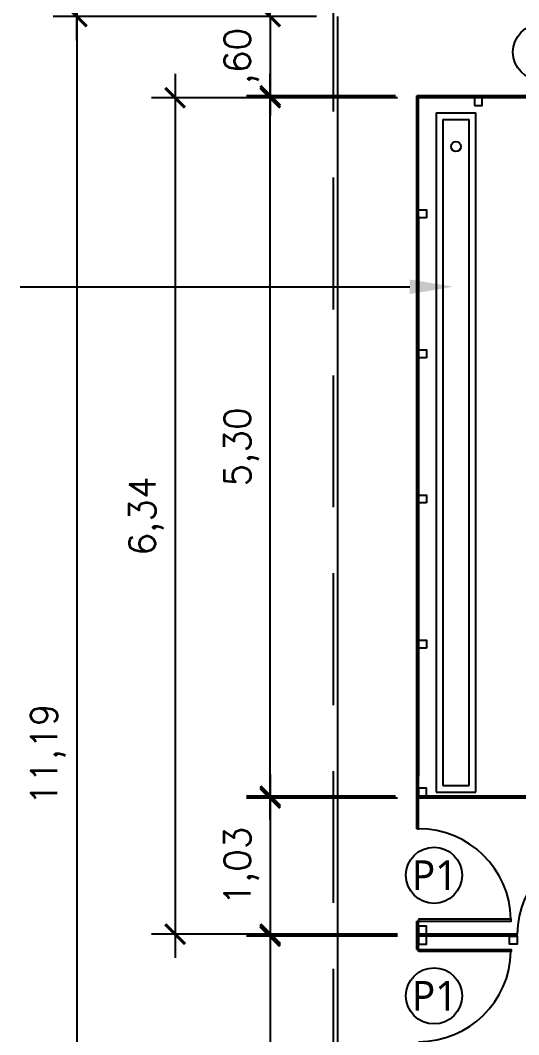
# Model space of a CAD drawing. Header units: millimetres. Extents: x 260 to 453, y 660 to 898.
# Drawn here: x 302.9 to 306.68, y 740.56 to 748.25 of the extents above; entities that cross this region are included whole.
import ezdxf
from ezdxf.enums import TextEntityAlignment as Align

# ---------------------------------------------------------------- set-up
doc = ezdxf.new("R2010")
doc.units = ezdxf.units.MM
doc.linetypes.add('JIS_02_2.0', pattern=[3, 2, -1])
for name, color, linetype in [('AR_COTAS', 1, 'Continuous'), ('AR_DIVISÓRIAS', 3, 'Continuous'), ('AR_DIVISÓRIAS_SANITÁRIAS', 3, 'Continuous'), ('AR_JANELAS', 254, 'Continuous'), ('AR_PORTAS', 254, 'Continuous'), ('AR_SIMBOLOS', 1, 'Continuous'), ('AR_SÍMBOLOS', 1, 'Continuous'), ('CANT-COMPESADO E ESTR MADEIRA', 3, 'Continuous'), ('CANT-PISO', 1, 'Continuous'), ('CANT-PROJ', 252, 'JIS_02_2.0'), ('CANT-TEXTO', 2, 'Continuous'), ('Mictório', 254, 'Continuous')]:
    doc.layers.add(name, color=color, linetype=linetype)
doc.styles.add('ROMANS', font='romans.shx')
doc.styles.add('TREBUCHET', font='trebuc.ttf')
doc.dimstyles.new('ESCALA 1.100', dxfattribs={"dimtxt": 0.2, "dimasz": 0.15, "dimexe": 0.18, "dimexo": 0.16, "dimgap": 0.1, "dimtad": 1, "dimzin": 4, "dimtxsty": 'ROMANS', "dimblk": 'ARCHTICK', "dimcen": 2.5, "dimdle": 0.18, "dimclrd": 256, "dimclre": 256, "dimclrt": 2, "dimazin": 0, "dimtfac": 1, "dimtix": 1, "dimtmove": 2, "dimatfit": 3, "dimldrblk": 'ARCHTICK', "dimfxl": 1, "dimtolj": 1, "dimtzin": 0, "dimlwd": -1, "dimlwe": -1, "dimarcsym": 0})

# ---------------------------------------------------------------- blocks, each defined once
blk = doc.blocks.new('_ArchTick')
at = {"color": 0, "const_width": 0.15}
blk.add_lwpolyline([(-0.5, -0.5), (0.5, 0.5)], dxfattribs=at)
blk = doc.blocks.new('*D19')
at = {"layer": 'AR_COTAS', "transparency": 16777216}
for p, q in [((304.7969, 748.282), (304.7969, 748.432)), ((305.147, 748.282), (304.6169, 748.282)), ((304.7969, 748.282), (304.7969, 747.682)), ((305.747, 747.682), (304.6169, 747.682)), ((304.7969, 747.682), (304.7969, 747.532))]:
    blk.add_line(p, q, dxfattribs=at)
at = {"layer": 'Defpoints', "color": 0, "transparency": 16777216}
for p in [(305.307, 748.282), (304.7969, 747.682), (305.907, 747.682)]:
    blk.add_point(p, dxfattribs=at)
at = {"layer": 'AR_COTAS', "transparency": 16777216, "xscale": 0.15, "yscale": 0.15, "zscale": 0.15}
for p, rotation in [((304.7969, 748.282), 270), ((304.7969, 747.682), 90)]:
    blk.add_blockref('_ArchTick', p, dxfattribs=dict(at, rotation=rotation))
at = {"layer": 'AR_COTAS', "color": 2, "transparency": 16777216, "insert": (304.5778, 747.982), "char_height": 0.2, "attachment_point": 5, "rotation": 90, "style": 'ROMANS'}
blk.add_mtext('\\A1;,60', dxfattribs=at)
blk = doc.blocks.new('*D25')
at = {"layer": 'AR_COTAS', "transparency": 16777216}
for p, q in [((303.3318, 748.102), (303.3318, 750.962)), ((304.647, 750.782), (303.1518, 750.782)), ((304.647, 748.282), (303.1518, 748.282))]:
    blk.add_line(p, q, dxfattribs=at)
at = {"layer": 'Defpoints', "color": 0, "transparency": 16777216}
for p in [(303.3318, 750.782), (304.807, 750.782), (304.807, 748.282)]:
    blk.add_point(p, dxfattribs=at)
at = {"layer": 'AR_COTAS', "transparency": 16777216, "xscale": 0.15, "yscale": 0.15, "zscale": 0.15}
for p, rotation in [((303.3318, 750.782), 90), ((303.3318, 748.282), 270)]:
    blk.add_blockref('_ArchTick', p, dxfattribs=dict(at, rotation=rotation))
at = {"layer": 'AR_COTAS', "color": 2, "transparency": 16777216, "insert": (303.1127, 749.532), "char_height": 0.2, "attachment_point": 5, "rotation": 90, "style": 'ROMANS'}
blk.add_mtext('\\A1;2,50', dxfattribs=at)
blk = doc.blocks.new('*D34')
at = {"layer": 'AR_COTAS', "transparency": 16777216}
for p, q in [((304.7969, 742.192), (304.7969, 747.847)), ((305.747, 747.667), (304.6169, 747.667)), ((305.747, 742.372), (304.6169, 742.372))]:
    blk.add_line(p, q, dxfattribs=at)
at = {"layer": 'Defpoints', "color": 0, "transparency": 16777216}
for p in [(304.7969, 747.667), (305.907, 747.667), (305.907, 742.372)]:
    blk.add_point(p, dxfattribs=at)
at = {"layer": 'AR_COTAS', "transparency": 16777216, "xscale": 0.15, "yscale": 0.15, "zscale": 0.15}
for p, rotation in [((304.7969, 747.667), 90), ((304.7969, 742.372), 270)]:
    blk.add_blockref('_ArchTick', p, dxfattribs=dict(at, rotation=rotation))
at = {"layer": 'AR_COTAS', "color": 2, "transparency": 16777216, "insert": (304.5778, 745.0195), "char_height": 0.2, "attachment_point": 5, "rotation": 90, "style": 'ROMANS'}
blk.add_mtext('\\A1;5,30', dxfattribs=at)
blk = doc.blocks.new('*D37')
at = {"layer": 'AR_COTAS', "transparency": 16777216}
for p, q in [((303.3318, 748.462), (303.3318, 736.912)), ((304.647, 748.282), (303.1518, 748.282)), ((305.147, 737.092), (303.1518, 737.092))]:
    blk.add_line(p, q, dxfattribs=at)
at = {"layer": 'Defpoints', "color": 0, "transparency": 16777216}
for p in [(304.807, 748.282), (303.3318, 737.092), (305.307, 737.092)]:
    blk.add_point(p, dxfattribs=at)
at = {"layer": 'AR_COTAS', "transparency": 16777216, "xscale": 0.15, "yscale": 0.15, "zscale": 0.15}
for p, rotation in [((303.3318, 748.282), 90), ((303.3318, 737.092), 270)]:
    blk.add_blockref('_ArchTick', p, dxfattribs=dict(at, rotation=rotation))
at = {"layer": 'AR_COTAS', "color": 2, "transparency": 16777216, "insert": (303.1127, 742.687), "char_height": 0.2, "attachment_point": 5, "rotation": 90, "style": 'ROMANS'}
blk.add_mtext('\\A1;11,19', dxfattribs=at)
blk = doc.blocks.new('*D82')
at = {"layer": 'AR_COTAS', "transparency": 16777216}
for p, q in [((304.7969, 742.537), (304.7969, 741.1445)), ((305.762, 742.357), (304.6169, 742.357)), ((305.762, 741.3245), (304.6169, 741.3245))]:
    blk.add_line(p, q, dxfattribs=at)
at = {"layer": 'Defpoints', "color": 0, "transparency": 16777216}
for p in [(305.922, 742.357), (304.7969, 741.3245), (305.922, 741.3245)]:
    blk.add_point(p, dxfattribs=at)
at = {"layer": 'AR_COTAS', "transparency": 16777216, "xscale": 0.15, "yscale": 0.15, "zscale": 0.15}
for p, rotation in [((304.7969, 742.357), 90), ((304.7969, 741.3245), 270)]:
    blk.add_blockref('_ArchTick', p, dxfattribs=dict(at, rotation=rotation))
at = {"layer": 'AR_COTAS', "color": 2, "transparency": 16777216, "insert": (304.5778, 741.8407), "char_height": 0.2, "attachment_point": 5, "rotation": 90, "style": 'ROMANS'}
blk.add_mtext('\\A1;1,03', dxfattribs=at)
blk = doc.blocks.new('*D83')
at = {"layer": 'AR_COTAS', "transparency": 16777216}
for p, q in [((304.7969, 741.4895), (304.7969, 737.832)), ((305.762, 741.3095), (304.6169, 741.3095)), ((305.762, 738.012), (304.6169, 738.012))]:
    blk.add_line(p, q, dxfattribs=at)
at = {"layer": 'Defpoints', "color": 0, "transparency": 16777216}
for p in [(305.922, 741.3095), (304.7969, 738.012), (305.922, 738.012)]:
    blk.add_point(p, dxfattribs=at)
at = {"layer": 'AR_COTAS', "transparency": 16777216, "xscale": 0.15, "yscale": 0.15, "zscale": 0.15}
for p, rotation in [((304.7969, 741.3095), 90), ((304.7969, 738.012), 270)]:
    blk.add_blockref('_ArchTick', p, dxfattribs=dict(at, rotation=rotation))
at = {"layer": 'AR_COTAS', "color": 2, "transparency": 16777216, "insert": (304.5778, 739.6607), "char_height": 0.2, "attachment_point": 5, "rotation": 90, "style": 'ROMANS'}
blk.add_mtext('\\A1;3,30', dxfattribs=at)
blk = doc.blocks.new('*D42')
at = {"layer": 'AR_COTAS', "transparency": 16777216}
for p, q in [((304.0764, 747.847), (304.0764, 741.1445)), ((305.762, 747.667), (303.8964, 747.667)), ((305.762, 741.3245), (303.8964, 741.3245))]:
    blk.add_line(p, q, dxfattribs=at)
at = {"layer": 'Defpoints', "color": 0, "transparency": 16777216}
for p in [(305.922, 747.667), (304.0764, 741.3245), (305.922, 741.3245)]:
    blk.add_point(p, dxfattribs=at)
at = {"layer": 'AR_COTAS', "transparency": 16777216, "xscale": 0.15, "yscale": 0.15, "zscale": 0.15}
for p, rotation in [((304.0764, 747.667), 90), ((304.0764, 741.3245), 270)]:
    blk.add_blockref('_ArchTick', p, dxfattribs=dict(at, rotation=rotation))
at = {"layer": 'AR_COTAS', "color": 2, "transparency": 16777216, "insert": (303.8573, 744.4957), "char_height": 0.2, "attachment_point": 5, "rotation": 90, "style": 'ROMANS'}
blk.add_mtext('\\A1;6,34', dxfattribs=at)

msp = doc.modelspace()

# ---------------------------------------------------------------- linework, layer by layer
at = {"layer": 'AR_DIVISÓRIAS', "ltscale": 0.5}
for p, q in [((307.4995, 747.682), (305.907, 747.682)), ((305.907, 747.667), (305.907, 747.682)), ((305.907, 746.767), (305.907, 747.667)), ((306.4282, 747.667), (305.907, 747.667)), ((306.4282, 747.682), (305.922, 747.682)), ((307.4995, 747.667), (305.922, 747.667)), ((305.922, 746.817), (305.922, 747.667)), ((306.2995, 747.682), (306.2995, 747.667)), ((306.4282, 747.667), (306.4282, 747.682)), ((305.907, 745.6245), (305.907, 746.767)), ((305.907, 745.6245), (305.907, 746.7245)), ((305.922, 746.757), (305.922, 746.767)), ((305.922, 746.767), (305.922, 745.6245)), ((305.922, 746.767), (305.922, 745.6245)), ((305.907, 742.5245), (305.907, 745.6245)), ((305.922, 745.6245), (305.922, 742.5238)), ((305.907, 744.5245), (305.907, 744.7245)), ((305.922, 744.5245), (305.922, 744.7245)), ((305.907, 743.4245), (305.907, 743.6245)), ((305.922, 743.4245), (305.922, 743.6245)), ((305.907, 742.1245), (305.907, 742.5245)), ((305.922, 742.1245), (305.922, 742.5238)), ((306.932, 742.372), (305.922, 742.372)), ((306.932, 742.357), (305.922, 742.357)), ((305.907, 742.1245), (305.922, 742.1245)), ((305.907, 741.2095), (305.907, 741.4245)), ((305.922, 741.1945), (305.922, 741.4245)), ((306.6695, 741.3245), (305.922, 741.3245)), ((306.6695, 741.3095), (305.922, 741.3095)), ((306.6695, 741.3095), (306.6695, 741.3245))]:
    msp.add_line(p, q, dxfattribs=at)
at = {"layer": 'AR_DIVISÓRIAS_SANITÁRIAS'}
for p, q in [((305.907, 741.4245), (305.922, 741.4245)), ((305.907, 741.2095), (305.922, 741.2095))]:
    msp.add_line(p, q, dxfattribs=at)
at = {"layer": 'AR_JANELAS', "ltscale": 0.5}
for p, q in [((306.4282, 747.682), (307.2707, 747.682)), ((307.2707, 747.667), (306.4282, 747.667))]:
    msp.add_line(p, q, dxfattribs=at)
at = {"layer": 'AR_PORTAS'}
for points in [[(305.922, 741.4395), (305.922, 741.4245), (306.622, 741.4245), (306.622, 741.4395)], [(305.922, 741.1945), (305.922, 741.2095), (306.622, 741.2095), (306.622, 741.1945)]]:
    msp.add_lwpolyline(points, close=True, dxfattribs=at)
at = {"layer": 'AR_SIMBOLOS'}
for centre in [(306.8495, 748.0133), (306.0385, 741.7715), (306.0385, 740.8569)]:
    msp.add_circle(centre, 0.2131, dxfattribs=at)
at = {"layer": 'AR_SÍMBOLOS'}
msp.add_lwpolyline([(302.9027, 746.2344), (305.8542, 746.2338)], dxfattribs=at)
msp.add_solid([(305.8542, 746.1784), (305.8542, 746.2892), (306.1868, 746.2338)], dxfattribs=at)
at = {"layer": 'CANT-COMPESADO E ESTR MADEIRA', "ltscale": 0.5}
for points in [[(306.3445, 747.607), (306.4045, 747.607), (306.4045, 747.667), (306.3445, 747.667)], [(305.982, 746.757), (305.922, 746.757), (305.922, 746.817), (305.982, 746.817)], [(305.982, 745.6945), (305.922, 745.6945), (305.922, 745.7545), (305.982, 745.7545)], [(305.982, 744.5945), (305.922, 744.5945), (305.922, 744.6545), (305.982, 744.6545)], [(305.982, 743.4945), (305.922, 743.4945), (305.922, 743.5545), (305.982, 743.5545)], [(305.922, 742.372), (305.982, 742.372), (305.982, 742.432), (305.922, 742.432)], [(305.922, 741.3245), (305.982, 741.3245), (305.982, 741.3845), (305.922, 741.3845)], [(305.922, 741.2495), (305.982, 741.2495), (305.982, 741.3095), (305.922, 741.3095)], [(306.6095, 741.3095), (306.6695, 741.3095), (306.6695, 741.2495), (306.6095, 741.2495)]]:
    msp.add_lwpolyline(points, close=True, dxfattribs=at)
at = {"layer": 'CANT-COMPESADO E ESTR MADEIRA', "color": 254, "ltscale": 0.5}
for centre, radius, start, end in [((305.922, 741.4245), 0.7, 1.2273, 90), ((307.362, 741.317), 0.6926, 90.8299, 179.37945), ((305.922, 741.2095), 0.7, 270, 358.7727)]:
    msp.add_arc(centre, radius, start, end, dxfattribs=at)
at = {"layer": 'CANT-PISO', "color": 254, "linetype": 'Continuous'}
msp.add_line((305.307, 748.282), (305.307, 737.092), dxfattribs=at)
at = {"layer": 'CANT-PROJ', "color": 1, "ltscale": 0.5}
msp.add_line((305.277, 737.062), (305.277, 748.312), dxfattribs=at)
at = {"layer": 'Mictório'}
for p, q in [((306.0551, 747.552), (306.3551, 747.552)), ((306.0551, 747.552), (306.0551, 742.402)), ((306.1051, 747.502), (306.3051, 747.502)), ((306.1051, 747.502), (306.1051, 742.452)), ((306.3051, 742.452), (306.3051, 747.502)), ((306.3551, 742.402), (306.3551, 747.552)), ((306.1051, 742.452), (306.3051, 742.452)), ((306.0551, 742.402), (306.3551, 742.402)), ((306.0551, 742.402), (306.3551, 742.402))]:
    msp.add_line(p, q, dxfattribs=at)
msp.add_circle((306.2051, 747.2969), 0.0375, dxfattribs=at)

# ---------------------------------------------------------------- texts
at = {"layer": 'CANT-TEXTO', "style": 'TREBUCHET'}
for p in [(306.0427, 741.6601), (306.0427, 740.7456)]:
    msp.add_text('P1', height=0.225, dxfattribs=at).set_placement(p, align=Align.CENTER)

# ---------------------------------------------------------------- dimensions: what is measured, and where the dimension line sits
at = {"layer": 'AR_COTAS'}
for base, p1, p2, picture, middle in [((303.3318, 750.782), (304.807, 748.282), (304.807, 750.782), '*D25', (303.1127, 749.532)), ((303.3318, 737.092), (304.807, 748.282), (305.307, 737.092), '*D37', (303.1127, 742.687)), ((304.7969, 747.682), (305.307, 748.282), (305.907, 747.682), '*D19', (304.5778, 747.982)), ((304.0764, 741.3245), (305.922, 747.667), (305.922, 741.3245), '*D42', (303.8573, 744.4957)), ((304.79686876, 747.66697632), (305.90695305, 742.37197631), (305.90695305, 747.66697632), '*D34', (304.57782114, 745.01947631)), ((304.7969, 741.3245), (305.922, 742.357), (305.922, 741.3245), '*D82', (304.5778, 741.8407)), ((304.7969, 738.012), (305.922, 741.3095), (305.922, 738.012), '*D83', (304.5778, 739.6607))]:
    dim = msp.add_linear_dim(base=base, p1=p1, p2=p2, angle=90, dimstyle='ESCALA 1.100', dxfattribs=at)
    dim.commit()
    dim.dimension.update_dxf_attribs({"geometry": picture, "text_midpoint": middle})

doc.saveas('drawing.dxf')
